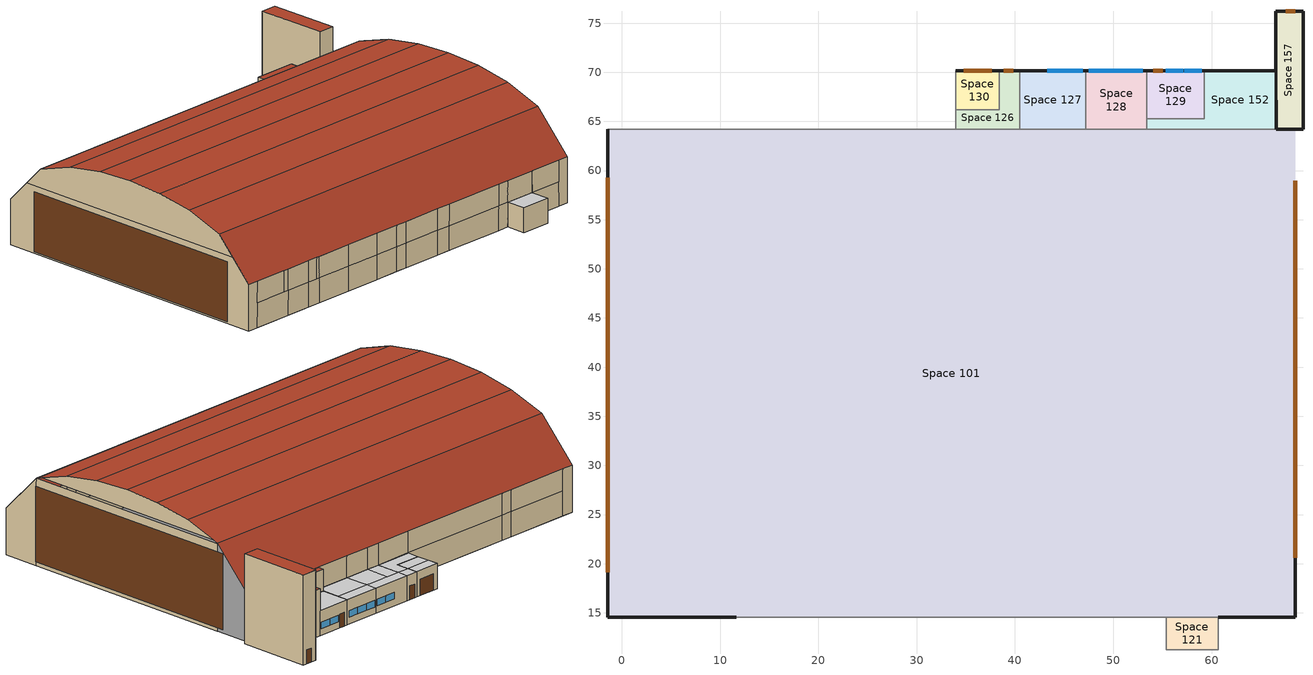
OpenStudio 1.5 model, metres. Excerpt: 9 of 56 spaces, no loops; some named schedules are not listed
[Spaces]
Space 101
 floor ground: 68.52,64.2 68.52,14.57 -1.46,14.57 -1.46,64.2 z0
 wall outside: -1.46,14.57 0.41,14.57 / 66.65,14.57 68.52,14.57 z0:7.56; 7.15,14.57 11.64,14.57 z0:4.05; 68.52,39.38,17.53 68.52,33.17,17.21 68.52,26.97,16.19 68.52,22,14.48 68.52,57.02,14.48 68.52,51.79,16.2 68.52,45.59,17.22; -1.46,39.38,17.53 -1.46,45.59,17.22 -1.46,51.79,16.2 -1.46,58,14.16 -1.46,60.85,11.12 -1.46,17.97,11.12 -1.46,20.77,14.06 -1.46,26.97,16.19 -1.46,33.17,17.21; 60.67,14.57,4.05 60.67,14.57,0 66.65,14.57,0 66.65,14.57,4.06; 0.41,14.57,7.56 0.41,14.57,4.06 6.24,14.57,4.05 6.24,14.57,7.56; 0.41,14.57,4.06 0.41,14.57,0 7.15,14.57,0 7.15,14.57,4.05
 wall outside (Vintage 4 Hangar Door R10): 68.52,20.77 68.52,57.9 z0:14.06; -1.46,60.85,11.12 -1.46,64.2,7.56 -1.46,64.2,0 -1.46,14.57,0 -1.46,14.57,7.56 -1.46,17.97,11.12; 68.52,20.77,14.06 68.52,14.57,7.56 68.52,14.57,0 68.52,20.77,0
 wall to Space 120: 26.59,14.57 31.07,14.57 z0:4.05
 wall to Space 117: 11.64,14.57 13.96,14.57 z0:4.05
 wall to Space 159: 0.51,64.2 -1.46,64.2 z0:7.56
 wall to Space 151: 11.7,64.2 0.51,64.2 z4.05:7.56
 wall to Space 154: 53.41,64.2 47.2,64.2 42.83,64.2 z4.05:7.56
 wall to Space 157: 68.52,64.2 66.56,64.2 z0:7.56
 wall to Space 121: 55.4,14.57 60.67,14.57 z0:4.05
 wall to Space 142: 6.24,14.57 7.15,14.57 11.64,14.57 13.49,14.57 z4.05:7.56
 wall to Space 123: 11.7,64.2 0.51,64.2 z0:4.05
 wall to Space 124: 13.64,64.2 11.7,64.2 z0:4.05
 wall to Space 148: 42.83,64.2 40.46,64.2 z4.05:7.56
 wall to Space 150: 13.64,64.2 11.7,64.2 z4.05:7.56
 wall to Space 126: 40.46,64.2 33.99,64.2 z0:4.05
 wall to Space 149: 40.46,64.2 33.99,64.2 13.64,64.2 z4.05:7.56
 wall to Space 145: 13.49,14.57 13.96,14.57 20.39,14.57 26.59,14.57 31.07,14.57 33.1,14.57 39.95,14.57 42.55,14.57 53.41,14.57 z4.05:7.56
 wall to Space 118: 13.96,14.57 20.39,14.57 z0:4.05
 wall to Space 127: 47.2,64.2 40.46,64.2 z0:4.05
 wall to Space 125: 33.99,64.2 13.64,64.2 z0:4.05
 wall to Space 119: 20.39,14.57 26.59,14.57 z0:4.05
 wall to Space 113: 33.1,14.57 39.95,14.57 z0:4.05
 wall to Space 111: 31.07,14.57 33.1,14.57 z0:4.05
 wall to Space 143: 53.41,14.57 55.4,14.57 60.67,14.57 60.78,14.57 z4.05:7.56
 wall to Space 128: 53.41,64.2 47.2,64.2 z0:4.05
 wall to Space 152: 66.56,64.2 53.41,64.2 z0:7.56
 wall to Space 115: 42.55,14.57 53.41,14.57 z0:4.05
 wall to Space 116: 53.41,14.57 55.4,14.57 z0:4.05
 wall to Space 114: 39.95,14.57 42.55,14.57 z0:4.05
 wall to Space 144: 60.78,14.57,7.56 60.78,14.57,4.05 66.65,14.57,4.06 66.65,14.57,7.56
 door: 68.52,20.61 68.52,58.94 z0.58:12.8; -1.46,59.26 -1.46,19.13 z0.26:10.07
 roof outside: -1.46,26.97,16.19 -1.46,20.77,14.06 68.52,20.77,14.06 68.52,26.97,16.19; -1.46,33.17,17.21 -1.46,26.97,16.19 68.52,26.97,16.19 68.52,33.17,17.21; 68.52,33.17,17.21 68.52,39.38,17.53 -1.46,39.38,17.53 -1.46,33.17,17.21; 68.52,39.38,17.53 68.52,45.59,17.22 -1.46,45.59,17.22 -1.46,39.38,17.53; -1.46,58,14.16 68.52,58,14.16 68.52,64.2,7.56 -1.46,64.2,7.56; 68.52,51.79,16.2 68.52,58,14.16 -1.46,58,14.16 -1.46,51.79,16.2; 68.52,45.59,17.22 68.52,51.79,16.2 -1.46,51.79,16.2 -1.46,45.59,17.22; -1.46,20.77,14.06 -1.46,14.57,7.56 68.52,14.57,7.56 68.52,20.77,14.06
Space 121
 floor ground: 60.67,14.57 60.67,11.23 55.4,11.23 55.4,14.57 z0
 wall to Space 116: 55.4,14.57 55.4,11.23 60.67,11.23 z0:4.05
 wall to Space 110: 60.67,11.23 60.67,14.57 z0:4.05
 ceiling to Space 143: 60.67,11.23 60.67,14.57 55.4,14.57 55.4,11.23 z4.05
Space 126
 floor ground: 40.46,70.15 40.46,64.2 33.99,64.2 33.99,66.2 38.4,66.2 38.4,70.15 z0
 wall outside: 40.46,70.15 38.4,70.15 z0:4.05
 wall to Space 127: 40.46,64.2 40.46,70.15 z0:4.05
 wall to Space 125: 33.99,66.2 33.99,64.2 z0:4.05
 wall to Space 130: 38.4,70.15 38.4,66.2 33.99,66.2 z0:4.05
 door: 39.84,70.15 38.86,70.15 z0:2.2
 ceiling to Space 149: 40.46,64.2 40.46,68.37 38.4,68.37 38.4,66.2 33.99,66.2 33.99,64.2 z4.05
 ceiling to Space 155: 40.46,68.37 40.46,70.15 38.4,70.15 38.4,68.37 z4.05
Space 127
 floor ground: 47.2,70.15 47.2,64.2 40.46,64.2 40.46,70.15 z0
 wall outside: 47.2,70.15 40.46,70.15 z0:4.05
 wall to Space 128: 47.2,64.2 47.2,70.15 z0:4.05
 window: 45.05,70.15 43.26,70.15 / 46.89,70.15 45.1,70.15 z1.12:2.18
 ceiling to Space 154: 47.2,64.2 47.2,68.37 42.83,68.37 42.83,64.2 z4.05
 ceiling to Space 148: 42.83,64.2 42.83,68.37 40.46,68.37 40.46,64.2 z4.05
 ceiling to Space 155: 40.46,68.37 47.2,68.37 47.2,70.15 40.46,70.15 z4.05
Space 128
 floor ground: 53.41,70.15 53.41,64.2 47.2,64.2 47.2,70.15 z0
 wall outside: 53.41,70.15 47.2,70.15 z0:4.05
 wall to Space 152: 53.41,64.2 53.41,65.25 z0:4.05
 wall to Space 129: 53.41,65.25 53.41,70.15 z0:4.05
 window: 51.13,70.15 49.34,70.15 / 52.98,70.15 51.19,70.15 z1.09:2.15; 49.29,70.15 47.5,70.15 z1.1:2.16
 ceiling to Space 155: 53.41,68.37 53.41,70.15 47.2,70.15 47.2,68.37 z4.05
 ceiling to Space 154: 53.41,64.2 53.41,68.37 47.2,68.37 47.2,64.2 z4.05
Space 129
 floor ground: 59.26,70.15 59.26,65.25 53.41,65.25 53.41,70.15 z0
 wall outside: 59.26,70.15 53.41,70.15 z0:4.05
 wall to Space 152: 53.41,65.25 59.26,65.25 59.26,70.15 z0:4.05
 window: 58.99,70.15 57.2,70.15 / 57.14,70.15 55.35,70.15 z1.04:2.1
 door: 55.04,70.15 54.06,70.15 z0:2.2
 ceiling to Space 153: 59.26,65.25 59.26,70.15 53.41,70.15 53.41,65.25 z4.05
Space 130
 floor ground: 38.4,70.15 38.4,66.2 33.99,66.2 33.99,70.15 z0
 wall outside: 38.4,70.15 33.99,70.15 z0:4.05
 wall to Space 125: 33.99,70.15 33.99,66.2 z0:4.05
 door: 37.63,70.15 34.79,70.15 z0:2.64
 ceiling to Space 155: 38.4,68.37 38.4,70.15 33.99,70.15 33.99,68.37 z4.05
 ceiling to Space 149: 38.4,66.2 38.4,68.37 33.99,68.37 33.99,66.2 z4.05
Space 152
 floor ground: 66.55,70.15 66.56,64.2 53.41,64.2 53.41,65.25 59.26,65.25 59.26,70.15 z0
 wall outside: 66.55,70.15 59.26,70.15 z0:7.56
 wall to Space 154: 53.41,65.25 53.41,64.2 z4.05:7.56
 wall to Space 153: 59.26,70.15 59.26,65.25 53.42,65.25 z4.05:7.56
 wall to Space 157: 66.56,64.2 66.55,70.15 z0:7.56
 roof outside: 66.56,64.2 66.55,70.15 59.26,70.15 59.26,65.25 53.41,65.25 53.41,64.2 z7.56
Space 157
 floor ground: 69.3,76.22 69.3,64.2 66.56,64.2 66.55,76.22 z0
 wall outside: 69.3,64.2 69.3,76.22 66.56,76.22 66.55,76.22 z0:14.48; 66.55,76.22,14.48 66.55,76.22,0 66.55,70.15,0 66.55,70.15,7.56 66.56,64.2,7.56 66.56,64.2,14.48; 66.56,64.2,14.48 66.56,64.2,7.56 68.52,64.2,7.56 68.52,64.2,0 69.3,64.2,0 69.3,64.2,14.48
 door: 68.52,76.22 67.54,76.22 z0:2.2
 roof outside: 69.3,64.2 69.3,76.22 66.55,76.22 66.56,64.2 z14.48
[Site]
Site 1: Latitude {deg}=53.53; Longitude {deg}=-114.1; Time Zone {hr}=-7; Elevation {m}=723
[Building]
005 Hangar 4: North Axis {deg}=-15; Nominal Floor to Floor Height {m}=3; Default Construction Set=Vintage 4; Default Schedule Set=NRCan Cold Lake Default Schedule Set
[ClimateZones]
Climate Zone Institution Name 1=ASHRAE; Climate Zone Document Name 1=ANSI/ASHRAE Standard 169; Climate Zone Document Year 1=2006; Climate Zone Institution Name 2=CEC; Climate Zone Document Name 2=California Climate Zone Descriptions; Climate Zone Document Year 2=1995
[SizingPeriod:DesignDay] Barometric Pressure {Pa}=92936; Wind Direction {deg}=180; Sky Clearness=0; Rain Indicator=0; Snow Indicator=0; Day of Month=21; Daylight Saving Time Indicator=0; Dry-Bulb Temperature Range Modifier Type=DefaultMultipliers
Name | Maximum Dry-Bulb Temperature {C} | Daily Dry-Bulb Temperature Range {deltaC} | Humidity Indicating Conditions at Maximum Dry-Bulb {BasedOnField A3} | Wind Speed {m/s} | Month | Day Type | Humidity Indicating Type | Solar Model Indicator | ASHRAE Taub | ASHRAE Taud
Edmonton Stony Plain Ann Clg .4% Condns WB=>MDB | 25.3 | 12 | 19 | 3.8 | 7 | SummerDesignDay | Wetbulb | ASHRAETau | 0.353 | 2.369
Edmonton Stony Plain Ann Hum_n 99.6% Condns DP=>MCDB | -32.4 | 0 | -37.7 | 1.9 | 1 | WinterDesignDay | Dewpoint | ASHRAEClearSky
Edmonton Stony Plain Ann Clg .4% Condns DP=>MDB | 22.6 | 12 | 16.5 | 3.8 | 7 | SummerDesignDay | Dewpoint | ASHRAETau | 0.353 | 2.369
Edmonton Stony Plain Ann Clg .4% Condns DB=>MWB | 27.5 | 12 | 17.6 | 3.8 | 7 | SummerDesignDay | Wetbulb | ASHRAETau | 0.353 | 2.369
[Construction]
000 ExtSlabCarpet 4in ClimateZone 1-8: MAT-CC05 4 HW CONCRETE, CP02 CARPET PAD
000 Interior Ceiling: 000 M11 100mm lightweight concrete, 000 F05 Ceiling air space resistance, 000 F16 Acoustic tile
000 Interior Floor: 000 F16 Acoustic tile, 000 F05 Ceiling air space resistance, 000 M11 100mm lightweight concrete
000 Interior Wall: 000 G01a 19mm gypsum board, 000 F04 Wall air space resistance, 000 G01a 19mm gypsum board
Vintage 4 Door R4: Vintage 4 Door mtl R4
Vintage 4 wall R8: Vintage 4 Wall mtl R8
Vintage 4 Roof R12: Vintage 4 Roof mtl R12
Vintage 4 Hangar Door R10: Vintage 4 Hangar Door mtl R10
Vintage 4 Window R1.6: Vintage 4 Windows R1.6
[Material]
Name | Roughness | Thickness | Conductivity | Density | Specific Heat | Thermal Absorptance | Solar Absorptance | Visible Absorptance
000 F16 Acoustic tile | MediumSmooth | 0.0191 | 0.06 | 368 | 590
000 G01a 19mm gypsum board | MediumSmooth | 0.019 | 0.16 | 800 | 1090
000 M11 100mm lightweight concrete | MediumRough | 0.1016 | 0.53 | 1280 | 840
MAT-CC05 4 HW CONCRETE | Rough | 0.1016 | 1.311 | 2240 | 836.8 | 0.9 | 0.7 | 0.7
Vintage 4 Door mtl R4 | MediumRough | 0.03169 | 0.045 | 265 | 836.8 | 0.9 | 0.7 | 0.7
Vintage 4 Roof mtl R12 | MediumRough | 0.095745 | 0.045 | 265 | 836.8 | 0.9 | 0.7 | 0.7
Vintage 4 Hangar Door mtl R10 | MediumRough | 0.07925 | 0.045 | 265 | 836.8 | 0.9 | 0.7 | 0.7
Vintage 4 Wall mtl R8 | MediumRough | 0.06338 | 0.045 | 265 | 836.8 | 0.9 | 0.7 | 0.7
[Material:AirGap]
Name | Thermal Resistance
000 F04 Wall air space resistance | 0.15
000 F05 Ceiling air space resistance | 0.18
[Material:NoMass]
CP02 CARPET PAD: Roughness=VeryRough; Thermal Resistance=0.2165; Thermal Absorptance=0.9; Solar Absorptance=0.7; Visible Absorptance=0.8
[DefaultConstructionSet]
Vintage 4: Default Exterior Surface Constructions=Default Surface Constructions 1; Default Interior Surface Constructions=Default Surface Constructions 2; Default Ground Contact Surface Constructions=Default Surface Constructions 3; Default Exterior SubSurface Constructions=Default Sub Surface Constructions 1; Default Interior SubSurface Constructions=Default Sub Surface Constructions 2
[DefaultSurfaceConstructions]
Name | Floor Construction | Wall Construction | Roof Ceiling Construction
Default Surface Constructions 1 | 000 ExtSlabCarpet 4in ClimateZone 1-8 | Vintage 4 wall R8 | Vintage 4 Roof R12
Default Surface Constructions 2 | 000 Interior Floor | 000 Interior Wall | 000 Interior Ceiling
Default Surface Constructions 3 | 000 ExtSlabCarpet 4in ClimateZone 1-8 | 000 ExtSlabCarpet 4in ClimateZone 1-8 | 000 ExtSlabCarpet 4in ClimateZone 1-8
[DefaultSubSurfaceConstructions]
Name | Fixed Window Construction | Operable Window Construction | Door Construction | Glass Door Construction
Default Sub Surface Constructions 1 | Vintage 4 Window R1.6 | Vintage 4 Window R1.6 | Vintage 4 Door R4 | Vintage 4 Window R1.6
Default Sub Surface Constructions 2
[WindowMaterial:SimpleGlazingSystem]
Vintage 4 Windows R1.6: U-Factor {W/m2-K}=3.549; Solar Heat Gain Coefficient=0.6; Visible Transmittance=0.7
[ElectricEquipment:Definition] Design Level Calculation Method=Watts/Area
Name | Watts per Space Floor Area {W/m2} | Fraction Radiant
MNECB-Office type 1-sched-A-eq_elec_def | 7.5 | 0
MNECB-Machinery-sched-C-eq_elec_def | 1 | 0
MNECB-Corridors-sched-*-eq_elec_def; MNECB-Active Stairway-sched-*-eq_elec_def; MNECB-Inactive Storage-sched-E-eq_elec_def | 0 | 0
MNECB-Painting-sched-C-eq_elec_def | 10 | 0
MNECB-Locker Room and Shower-sched-*-eq_elec_def | 2.5
[Lights:Definition] Design Level Calculation Method=Watts/Area
Name | Watts per Space Floor Area {W/m2}
MNECB-Office-1-sched-A-lights_def | 19.4
MNECB-Machinery-sched-C-lights_def | 26.9
MNECB-Corridors-sched-*-lights_def; MNECB-Locker Room and Shower-sched-I-lights_def | 8.6
MNECB-Active Stairway-sched-*-lights_def | 6.5
MNECB-Painting-sched-C-lights_def | 17.2
MNECB-Inactive Storage-sched-E-lights_def | 3.2
[People:Definition] Number of People Calculation Method=Area/Person; Fraction Radiant=0.3
Name | Space Floor Area per Person {m2/person}
MNECBModified-Office-1-sched-A-people_def | 29
MNECBModified-Machinery-sched-C-people_def; MNECBModified-Painting-sched-C-people_def | 44
MNECBModified-Corridors-sched-*-people_def; MNECBModified-Active Stairway-sched-*-people_def | 146
MNECBModified-Locker Room and Shower-sched-*-people_def | 15
MNECBModified-Inactive Storage-sched-E-people_def | 2720
[ThermostatSetpoint:DualSetpoint] Heating Setpoint Temperature Schedule=NRCan Default Heating Setpoint
Name | Cooling Setpoint Temperature Schedule
Thermostat Setpoint Dual Setpoint 7; Thermostat Setpoint Dual Setpoint 13; Thermostat Setpoint Dual Setpoint 14; Thermostat Setpoint Dual Setpoint 16 | NRCan - Default Cooling Setpoint
Thermostat Setpoint Dual Setpoint 15; Thermostat Setpoint Dual Setpoint 20; Thermostat Setpoint Dual Setpoint 36; Thermostat Setpoint Dual Setpoint 37 | NRCan Default Cooling Setpoint (No AC)
[DesignSpecification:OutdoorAir]
Name | Outdoor Air Flow per Person {m3/s-person} | Outdoor Air Flow per Floor Area {m3/s-m2}
MNECBPerPerson-Office Category 1-A-oa | 0.01 | 0
MNECBPerPerson-Machinery-C-oa | 0.075 | 0
MNECBPerPerson-Corridors-*-oa; MNECBPerPerson-Active Stairway-*-oa; MNECBPerPerson-Locker Room and Shower-*-oa | 0.025 | 0
MNECBPerPerson-Painting-C-oa | 0.15 | 0
MNECBPerPerson-InActive Storage-E-oa | 0.4375 | 0.00025
[BuildingStory] Nominal Z Coordinate {m}=0
Name | Nominal Floor to Floor Height {m}
Building Story 1 | 17.534
Building Story 3 | 4.055
Building Story 4 | 7.56
[Space]
Name | Space Type | Building Story | Thermal Zone
Space 101 | Shop-Machinery-Hangar | Building Story 3 | MF31-Hangar
Space 121 | Office Category 1 | Building Story 1 | MF16-Offices
Space 126 | Service and Common-Corridors | Building Story 1 | MF26-Corridor
Space 127 | Assembly-Locker Room and Shower | Building Story 1 | MF25-Lockers
Space 128 | Shop-Machinery | Building Story 1 | MF24-Workshop
Space 129 | Service and Common-Active Stairway | Building Story 1 | MF23-Stairs
Space 130 | Office Category 1 | Building Story 1 | MF27-Offices
Space 152 | Shop-Painting | Building Story 3 | MF22-Workshop
Space 157 | Storage/Warehouse-InActive Storage | Building Story 4 | MF-DS4
[SpaceType] Default Schedule Set=NRCan Cold Lake Default Schedule Set
Name | Design Specification Outdoor Air Object
Office Category 1 | MNECBPerPerson-Office Category 1-A-oa
Shop-Machinery | MNECBPerPerson-Machinery-C-oa
Service and Common-Corridors | MNECBPerPerson-Corridors-*-oa
Service and Common-Active Stairway | MNECBPerPerson-Active Stairway-*-oa
Shop-Painting | MNECBPerPerson-Painting-C-oa
Assembly-Locker Room and Shower | MNECBPerPerson-Locker Room and Shower-*-oa
Storage/Warehouse-InActive Storage | MNECBPerPerson-InActive Storage-E-oa
Shop-Machinery-Hangar
[People]
Name | People Definition | Space or SpaceType
People 53 | MNECBModified-Office-1-sched-A-people_def | Office Category 1
People 46 | MNECBModified-Machinery-sched-C-people_def | Shop-Machinery
People 21 | MNECBModified-Corridors-sched-*-people_def | Service and Common-Corridors
People 2 | MNECBModified-Active Stairway-sched-*-people_def | Service and Common-Active Stairway
People 57 | MNECBModified-Painting-sched-C-people_def | Shop-Painting
People 45 | MNECBModified-Locker Room and Shower-sched-*-people_def | Assembly-Locker Room and Shower
People 34 | MNECBModified-Inactive Storage-sched-E-people_def | Storage/Warehouse-InActive Storage
People 89 | MNECBModified-Machinery-sched-C-people_def | Shop-Machinery-Hangar
[Lights]
Name | Lights Definition | Space or SpaceType
Lights 53 | MNECB-Office-1-sched-A-lights_def | Office Category 1
Lights 46 | MNECB-Machinery-sched-C-lights_def | Shop-Machinery
Lights 21 | MNECB-Corridors-sched-*-lights_def | Service and Common-Corridors
Lights 1 | MNECB-Active Stairway-sched-*-lights_def | Service and Common-Active Stairway
Lights 57 | MNECB-Painting-sched-C-lights_def | Shop-Painting
Lights 45 | MNECB-Locker Room and Shower-sched-I-lights_def | Assembly-Locker Room and Shower
Lights 34 | MNECB-Inactive Storage-sched-E-lights_def | Storage/Warehouse-InActive Storage
Lights 88 | MNECB-Machinery-sched-C-lights_def | Shop-Machinery-Hangar
[ElectricEquipment]
Name | Electric Equipment Definition | Space or SpaceType
Electric Equipment 54 | MNECB-Office type 1-sched-A-eq_elec_def | Office Category 1
Electric Equipment 47 | MNECB-Machinery-sched-C-eq_elec_def | Shop-Machinery
Electric Equipment 22 | MNECB-Corridors-sched-*-eq_elec_def | Service and Common-Corridors
Electric Equipment 2 | MNECB-Active Stairway-sched-*-eq_elec_def | Service and Common-Active Stairway
Electric Equipment 58 | MNECB-Painting-sched-C-eq_elec_def | Shop-Painting
Electric Equipment 46 | MNECB-Locker Room and Shower-sched-*-eq_elec_def | Assembly-Locker Room and Shower
Electric Equipment 35 | MNECB-Inactive Storage-sched-E-eq_elec_def | Storage/Warehouse-InActive Storage
Electric Equipment 89 | MNECB-Machinery-sched-C-eq_elec_def | Shop-Machinery-Hangar
[ThermalZone] Use Ideal Air Loads=No
Name | Thermostat
MF16-Offices | Thermostat Setpoint Dual Setpoint 7
MF22-Workshop | Thermostat Setpoint Dual Setpoint 13
MF23-Stairs | Thermostat Setpoint Dual Setpoint 36
MF24-Workshop | Thermostat Setpoint Dual Setpoint 14
MF25-Lockers | Thermostat Setpoint Dual Setpoint 37
MF26-Corridor | Thermostat Setpoint Dual Setpoint 15
MF27-Offices | Thermostat Setpoint Dual Setpoint 16
MF31-Hangar | Thermostat Setpoint Dual Setpoint 20
MF-DS4
[DefaultScheduleSet]
NRCan Cold Lake Default Schedule Set: Hours of Operation Schedule=NRCan - Cold Lake - Default Fans; Number of People Schedule=NRCan - Cold Lake - Default People; People Activity Level Schedule=NRCan - Cold Lake - Default Activity; Lighting Schedule=NRCan - Cold Lake - Default Lights; Electric Equipment Schedule=NRCan - Cold Lake - Default Equip; Hot Water Equipment Schedule=NRCan - Cold Lake - Default Hot Water
[SpaceInfiltration:DesignFlowRate] Schedule=Always On; Design Flow Rate Calculation Method=Flow/ExteriorArea; Design Flow Rate {m3/s}=0; Flow per Exterior Surface Area {m3/s-m2}=0.0008
Name | Space or SpaceType | Flow per Space Floor Area {m3/s-m2}
Space Infiltration Design Flow Rate 2 | Assembly-Locker Room and Shower
Space Infiltration Design Flow Rate 5 | Office Category 1 | 0
Space Infiltration Design Flow Rate 6 | Service and Common-Active Stairway | 0
Space Infiltration Design Flow Rate 7 | Service and Common-Corridors | 0
Space Infiltration Design Flow Rate 10 | Shop-Machinery | 0
Space Infiltration Design Flow Rate 11 | Shop-Painting | 0
Space Infiltration Design Flow Rate 15 | Storage/Warehouse-InActive Storage | 0
Space Infiltration Design Flow Rate 17 | Shop-Machinery-Hangar | 0
[Schedule:Ruleset]
Name | Default Day Schedule | Summer Design Day Schedule | Winter Design Day Schedule
Always On | Always On Default Schedule | Always On Summer Design Day | Always On Winter Design Day
NRCan - Cold Lake - Default Lights | Schedule Day 6
NRCan - Cold Lake - Default Hot Water | Schedule Day 15
NRCan - Cold Lake - Default Equip | Schedule Day 25
NRCan - Cold Lake - Default Fans | Schedule Day 28
NRCan - Cold Lake - Default People | Schedule Day 31
NRCan - Cold Lake - Default Activity | Schedule Day 39
NRCan Default Heating Setpoint | Schedule Day 41 | Schedule Day 43 | Schedule Day 44
NRCan Default Cooling Setpoint (No AC) | Schedule Day 42 | Schedule Day 46 | Schedule Day 47
NRCan - Default Cooling Setpoint | Schedule Day 48 | Schedule Day 50 | Schedule Day 51
[Schedule:Day]
Always On Default Schedule; Always On Winter Design Day; Always On Summer Design Day; Schedule Day 28: 24, 0, 1
Schedule Day 6: 7, 0, 0.05, 16, 0, 1, 24, 0, 0.05
Schedule Day 25: 24, 0, 0.3
Schedule Day 31: 24, 0, 0
Schedule Day 39: 24, 0, 120
Schedule Day 41: 24, 0, 21
Schedule Day 43; Schedule Day 44: 24, 0, 20
Schedule Day 42; Schedule Day 46; Schedule Day 47: 24, 0, 32
Schedule Day 48; Schedule Day 50; Schedule Day 51: 24, 0, 24
[Schedule:Rule]
Name | Schedule Ruleset | Rule Order | Day Schedule | Apply Monday | Apply Tuesday | Apply Wednesday | Apply Thursday | Apply Friday | Apply Saturday | Apply Sunday | Date Specification Type | Start Month | Start Day | End Month | End Day
M-F | NRCan - Cold Lake - Default Lights | 1 | Schedule Day 7 | Yes | Yes | Yes | Yes | Yes | No
SS | NRCan - Cold Lake - Default Lights | 0 | Schedule Day 14 |  |  |  |  |  | Yes | Yes
SS 2 | NRCan - Cold Lake - Default Equip | 1 | Schedule Day 26 |  |  |  |  |  | Yes | Yes
SS 3 | NRCan - Cold Lake - Default Fans | 1 | Schedule Day 29 |  |  |  |  |  | Yes | Yes
M-F 2 | NRCan - Cold Lake - Default Fans | 0 | Schedule Day 30 | Yes | Yes | Yes | Yes | Yes
Schedule Rule 1 | NRCan - Cold Lake - Default People | 1 | Schedule Day 32 |  |  |  |  |  | Yes | Yes
M-F 3 | NRCan - Cold Lake - Default People | 0 | Schedule Day 38 | Yes | Yes | Yes | Yes | Yes
Schedule Rule 2 | NRCan Default Cooling Setpoint (No AC) | 0 | Schedule Day 45 | Yes | Yes | Yes | Yes | Yes | Yes | Yes | DateRange | 1 | 1 | 12 | 31
Schedule Rule 3 | NRCan - Default Cooling Setpoint | 2 | Schedule Day 49 | Yes | Yes | Yes | Yes | Yes | Yes | Yes | DateRange | 10 | 1 | 12 | 31
Schedule Rule 4 | NRCan - Default Cooling Setpoint | 1 | Schedule Day 52 | Yes | Yes | Yes | Yes | Yes | Yes | Yes | DateRange | 1 | 1 | 4 | 30
Schedule Rule 5 | NRCan - Default Cooling Setpoint | 0 | Schedule Day 53 | Yes | Yes | Yes | Yes | Yes | Yes | Yes | DateRange | 5 | 1 | 9 | 30
Schedule Rule 6 | NRCan Default Heating Setpoint | 0 | Schedule Day 54 | Yes | Yes | Yes | Yes | Yes | Yes | Yes
